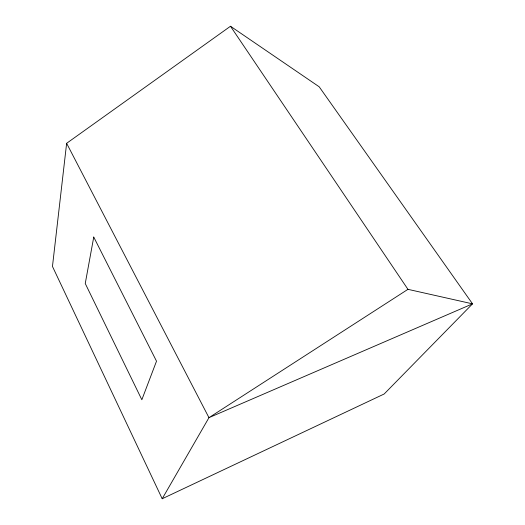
<?xml version="1.0" encoding="UTF-8"?>
<svg xmlns="http://www.w3.org/2000/svg" width="525" height="525" viewBox="0 0 525 525"><rect width="100%" height="100%" fill="white"/><g stroke="black" fill="none" stroke-linecap="round" stroke-linejoin="round"><path stroke-width="0.79" d="M66.629 143.312L52.467 266.444L162.199 498.75L384.169 393.993L472.533 303.844L319.193 86.796L230.488 26.25L66.629 143.312L208.957 417.67L162.199 498.75M407.958 289.334L208.957 417.67L472.533 303.844L407.958 289.334L230.488 26.25M93.745 237.07L85.247 283.513L141.842 399.748L156.509 361.18L93.745 237.07"/></g></svg>
